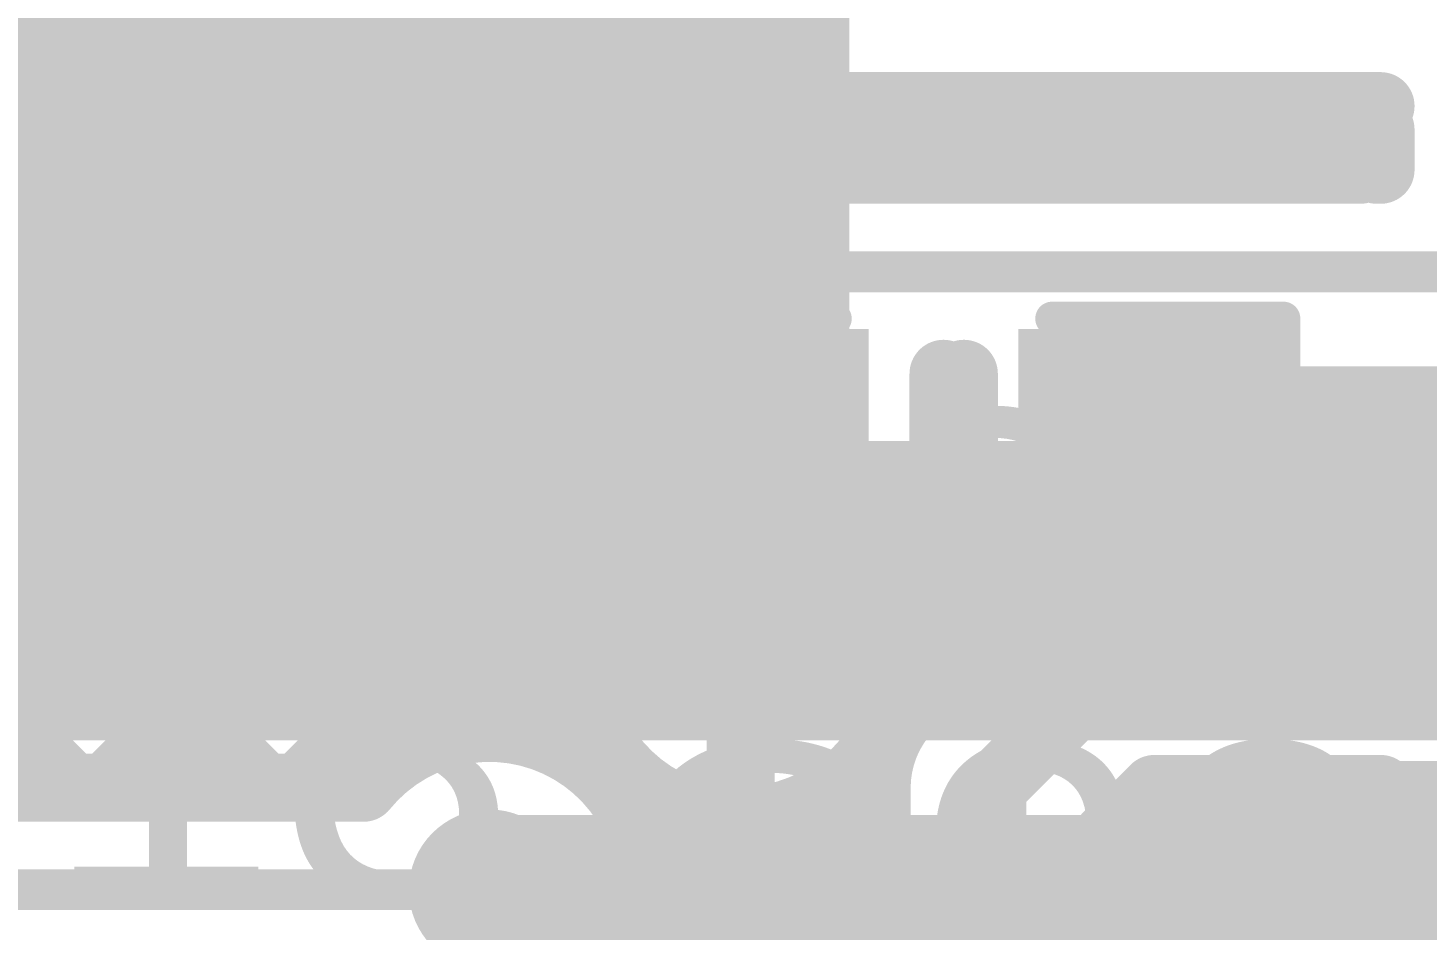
# Model space of a CAD drawing. Header units: millimetres. Extents: x -0.26 to 2.84, y -0.09 to 2.43.
# Drawn here: x 1.6022 to 1.808, y 1.5101 to 1.6427 of the extents above; entities that cross this region are included whole.
import ezdxf

# ---------------------------------------------------------------- set-up
doc = ezdxf.new("R2010")
doc.units = ezdxf.units.MM
doc.header["$MEASUREMENT"] = 0
for name, color, linetype in [('BottomLayer', 5, 'Continuous'), ('BottomOverlay', 54, 'Continuous'), ('TopLayer', 1, 'Continuous'), ('TopOverlay', 2, 'Continuous'), ('TopPaste', 8, 'Continuous'), ('TopSolder', 216, 'Continuous'), ('ViaHoleLayer', 16, 'Continuous')]:
    doc.layers.add(name, color=color, linetype=linetype)
doc.styles.add('Arial', font='', dxfattribs={"height": 0.2})
doc.styles.get('Arial').set_extended_font_data('Arial')

# ---------------------------------------------------------------- blocks, each defined once
blk = doc.blocks.new('R__0603_27')
at = {"layer": 'TopLayer'}
for points in [[(-0.015, 0.0175), (-0.015, -0.0175), (-0.045, -0.0175), (-0.045, 0.0175)], [(0.045, 0.0175), (0.045, -0.0175), (0.015, -0.0175), (0.015, 0.0175)]]:
    blk.add_hatch(color=1, dxfattribs=at).paths.add_polyline_path(points)
at = {"layer": 'TopPaste'}
for points in [[(-0.015, 0.0175), (-0.015, -0.0175), (-0.045, -0.0175), (-0.045, 0.0175)], [(0.045, 0.0175), (0.045, -0.0175), (0.015, -0.0175), (0.015, 0.0175)]]:
    blk.add_hatch(color=8, dxfattribs=at).paths.add_polyline_path(points)
at = {"layer": 'TopSolder'}
for points in [[(-0.011, 0.0215), (-0.011, -0.0215), (-0.049, -0.0215), (-0.049, 0.0215)], [(0.049, 0.0215), (0.049, -0.0215), (0.011, -0.0215), (0.011, 0.0215)]]:
    blk.add_hatch(color=216, dxfattribs=at).paths.add_polyline_path(points)
at = {"layer": 'TopOverlay', "const_width": 0.005}
for points in [[(-0.048, 0.021), (0.048, 0.021)], [(-0.048, 0.021), (-0.048, -0.021)], [(0.048, 0.021), (0.048, -0.021)], [(-0.048, -0.021), (0.048, -0.021)]]:
    blk.add_lwpolyline(points, dxfattribs=at)
at = {"layer": 'TopOverlay', "const_width": 0.0025}
for points in [[(-0.04925, 0.021, 1), (-0.04675, 0.021, 1)], [(-0.04925, 0.021, 1), (-0.04675, 0.021, 1)], [(0.04675, 0.021, 1), (0.04925, 0.021, 1)], [(0.04675, 0.021, 1), (0.04925, 0.021, 1)], [(-0.04925, -0.021, 1), (-0.04675, -0.021, 1)], [(-0.04925, -0.021, 1), (-0.04675, -0.021, 1)], [(0.04675, -0.021, 1), (0.04925, -0.021, 1)], [(0.04675, -0.021, 1), (0.04925, -0.021, 1)]]:
    blk.add_lwpolyline(points, format="xyb", close=True, dxfattribs=at)
blk = doc.blocks.new('C__0603_120')
at = {"layer": 'TopLayer'}
for points in [[(-0.045, -0.0175), (-0.045, 0.0175), (-0.015, 0.0175), (-0.015, -0.0175)], [(0.015, -0.0175), (0.015, 0.0175), (0.045, 0.0175), (0.045, -0.0175)]]:
    blk.add_hatch(color=1, dxfattribs=at).paths.add_polyline_path(points)
at = {"layer": 'TopPaste'}
for points in [[(-0.045, -0.0175), (-0.045, 0.0175), (-0.015, 0.0175), (-0.015, -0.0175)], [(0.015, -0.0175), (0.015, 0.0175), (0.045, 0.0175), (0.045, -0.0175)]]:
    blk.add_hatch(color=8, dxfattribs=at).paths.add_polyline_path(points)
at = {"layer": 'TopSolder'}
for points in [[(-0.049, -0.0215), (-0.049, 0.0215), (-0.011, 0.0215), (-0.011, -0.0215)], [(0.011, -0.0215), (0.011, 0.0215), (0.049, 0.0215), (0.049, -0.0215)]]:
    blk.add_hatch(color=216, dxfattribs=at).paths.add_polyline_path(points)
at = {"layer": 'TopOverlay', "const_width": 0.005}
for points in [[(-0.016, 0.023), (-0.05, 0.023)], [(-0.05, -0.023), (-0.05, 0.023)], [(0.05, 0.023), (0.016, 0.023)], [(0.05, -0.023), (0.05, 0.023)], [(-0.016, -0.023), (-0.05, -0.023)], [(0.05, -0.023), (0.016, -0.023)]]:
    blk.add_lwpolyline(points, dxfattribs=at)
at = {"layer": 'TopOverlay', "const_width": 0.0025}
for points in [[(-0.05125, 0.023, 1), (-0.04875, 0.023, 1)], [(-0.05125, 0.023, 1), (-0.04875, 0.023, 1)], [(-0.01725, 0.023, 1), (-0.01475, 0.023, 1)], [(0.01475, 0.023, 1), (0.01725, 0.023, 1)], [(0.04875, 0.023, 1), (0.05125, 0.023, 1)], [(0.04875, 0.023, 1), (0.05125, 0.023, 1)], [(-0.05125, -0.023, 1), (-0.04875, -0.023, 1)], [(-0.05125, -0.023, 1), (-0.04875, -0.023, 1)], [(-0.01725, -0.023, 1), (-0.01475, -0.023, 1)], [(0.01475, -0.023, 1), (0.01725, -0.023, 1)], [(0.04875, -0.023, 1), (0.05125, -0.023, 1)], [(0.04875, -0.023, 1), (0.05125, -0.023, 1)]]:
    blk.add_lwpolyline(points, format="xyb", close=True, dxfattribs=at)
blk = doc.blocks.new('C__0603_131')
at = {"layer": 'TopLayer'}
for points in [[(-0.045, -0.0175), (-0.045, 0.0175), (-0.015, 0.0175), (-0.015, -0.0175)], [(0.015, -0.0175), (0.015, 0.0175), (0.045, 0.0175), (0.045, -0.0175)]]:
    blk.add_hatch(color=1, dxfattribs=at).paths.add_polyline_path(points)
at = {"layer": 'TopPaste'}
for points in [[(-0.045, -0.0175), (-0.045, 0.0175), (-0.015, 0.0175), (-0.015, -0.0175)], [(0.015, -0.0175), (0.015, 0.0175), (0.045, 0.0175), (0.045, -0.0175)]]:
    blk.add_hatch(color=8, dxfattribs=at).paths.add_polyline_path(points)
at = {"layer": 'TopSolder'}
for points in [[(-0.049, -0.0215), (-0.049, 0.0215), (-0.011, 0.0215), (-0.011, -0.0215)], [(0.011, -0.0215), (0.011, 0.0215), (0.049, 0.0215), (0.049, -0.0215)]]:
    blk.add_hatch(color=216, dxfattribs=at).paths.add_polyline_path(points)
at = {"layer": 'TopOverlay', "const_width": 0.005}
for points in [[(-0.05, 0.023), (-0.016, 0.023)], [(-0.05, -0.023), (-0.05, 0.023)], [(0.016, 0.023), (0.05, 0.023)], [(0.05, -0.023), (0.05, 0.023)], [(-0.05, -0.023), (-0.016, -0.023)], [(0.016, -0.023), (0.05, -0.023)]]:
    blk.add_lwpolyline(points, dxfattribs=at)
at = {"layer": 'TopOverlay', "const_width": 0.0025}
for points in [[(-0.05125, 0.023, 1), (-0.04875, 0.023, 1)], [(-0.05125, 0.023, 1), (-0.04875, 0.023, 1)], [(-0.01725, 0.023, 1), (-0.01475, 0.023, 1)], [(0.01475, 0.023, 1), (0.01725, 0.023, 1)], [(0.04875, 0.023, 1), (0.05125, 0.023, 1)], [(0.04875, 0.023, 1), (0.05125, 0.023, 1)], [(-0.05125, -0.023, 1), (-0.04875, -0.023, 1)], [(-0.05125, -0.023, 1), (-0.04875, -0.023, 1)], [(-0.01725, -0.023, 1), (-0.01475, -0.023, 1)], [(0.01475, -0.023, 1), (0.01725, -0.023, 1)], [(0.04875, -0.023, 1), (0.05125, -0.023, 1)], [(0.04875, -0.023, 1), (0.05125, -0.023, 1)]]:
    blk.add_lwpolyline(points, format="xyb", close=True, dxfattribs=at)

msp = doc.modelspace()

# ---------------------------------------------------------------- hatches: boundary and pattern name
at = {"layer": 'BottomLayer'}
for points in [[(1.341, 1.538), (1.723, 1.538), (1.723, 1.683), (1.341, 1.683)], [(1.684, 1.538), (1.946, 1.538), (1.946, 1.582), (1.684, 1.582)]]:
    msp.add_hatch(color=5, dxfattribs=at).paths.add_polyline_path(points)
h = msp.add_hatch(color=5, dxfattribs=at)
edge = h.paths.add_edge_path()
edge.add_arc((1.707, 1.55), 0.00886, 0, 360)
h = msp.add_hatch(color=5, dxfattribs=at)
edge = h.paths.add_edge_path()
edge.add_arc((1.67, 1.516), 0.01181, 0, 360)
at = {"layer": 'TopLayer'}
for points in [[(1.492, 1.584), (1.607, 1.584), (1.607, 1.633), (1.492, 1.633)], [(1.752, 1.561), (1.873, 1.561), (1.873, 1.593), (1.752, 1.593)]]:
    msp.add_hatch(color=1, dxfattribs=at).paths.add_polyline_path(points)
h = msp.add_hatch(color=1, dxfattribs=at)
edge = h.paths.add_edge_path()
edge.add_arc((1.707, 1.55), 0.00886, 0, 360)
h = msp.add_hatch(color=1, dxfattribs=at)
edge = h.paths.add_edge_path()
edge.add_arc((1.67, 1.516), 0.01181, 0, 360)
at = {"layer": 'ViaHoleLayer'}
h = msp.add_hatch(color=16, dxfattribs=at)
edge = h.paths.add_edge_path()
edge.add_arc((1.707, 1.55), 0.00591, 0, 360)
h = msp.add_hatch(color=16, dxfattribs=at)
edge = h.paths.add_edge_path()
edge.add_arc((1.67, 1.516), 0.00591, 0, 360)

# ---------------------------------------------------------------- linework, layer by layer
at = {"layer": 'BottomLayer', "const_width": 0.022}
msp.add_lwpolyline([(1.67, 1.516), (1.98556, 1.516)], dxfattribs=at)
at = {"layer": 'BottomLayer', "const_width": 0.011}
msp.add_lwpolyline([(1.6645, 1.516, 1), (1.6755, 1.516, 1)], format="xyb", close=True, dxfattribs=at)
at = {"layer": 'TopLayer'}
for points, const_width in [([(1.619, 1.646), (1.619, 1.663)], 0.01), ([(1.6255, 1.62), (1.6255, 1.663)], 0.01), ([(1.6215, 1.60052), (1.6215, 1.646)], 0.01), ([(1.6215, 1.63128), (1.6255, 1.62728)], 0.01), ([(1.6845, 1.63126), (1.80113, 1.63126)], 0.01), ([(1.6845, 1.62), (1.6845, 1.63126)], 0.01), ([(1.69215, 1.6095), (1.71391, 1.63126)], 0.01), ([(1.70638, 1.63126), (1.71575, 1.62189)], 0.01), ([(1.73282, 1.62189), (1.74219, 1.63126)], 0.01), ([(1.73466, 1.63126), (1.74403, 1.62189)], 0.01), ([(1.76111, 1.62189), (1.77048, 1.63126)], 0.01), ([(1.76295, 1.63126), (1.77232, 1.62189)], 0.01), ([(1.78939, 1.62189), (1.79876, 1.63126)], 0.01), ([(1.79123, 1.63126), (1.79813, 1.62436)], 0.01), ([(1.6215, 1.6237), (1.6255, 1.6277)], 0.01), ([(1.79813, 1.62189), (1.79813, 1.62779)], 0.01), ([(1.80113, 1.62189), (1.80113, 1.62779)], 0.01), ([(1.6845, 1.62485), (1.69657, 1.61278)], 0.01), ([(1.79813, 1.62436), (1.8006, 1.62189)], 0.01), ([(1.71189, 1.62189), (1.79813, 1.62189)], 0.01), ([(1.6255, 1.62), (1.6845, 1.62)], 0.01), ([(1.63278, 1.62), (1.63878, 1.614)], 0.01), ([(1.64008, 1.614), (1.64608, 1.62)], 0.01), ([(1.64008, 1.614), (1.64608, 1.62)], 0.01), ([(1.66107, 1.62), (1.66707, 1.614)], 0.01), ([(1.66837, 1.614), (1.67437, 1.62)], 0.01), ([(1.69623, 1.61244), (1.70128, 1.61749)], 0.01), ([(1.589, 1.616), (1.6165, 1.616)], 0.01), ([(1.6255, 1.614), (1.6845, 1.614)], 0.01), ([(1.6255, 1.60179), (1.6255, 1.614)], 0.01), ([(1.6845, 1.6095), (1.6845, 1.614)], 0.01), ([(1.6845, 1.6095), (1.69394, 1.6095)], 0.01), ([(1.70683, 1.60183), (1.71189, 1.60689)], 0.006), ([(1.71189, 1.60689), (1.84266, 1.60689)], 0.006), ([(1.70683, 1.577), (1.70683, 1.60183)], 0.006), ([(1.73683, 1.54787), (1.73683, 1.59189)], 0.01), ([(1.73983, 1.55087), (1.73983, 1.59189)], 0.01), ([(1.613, 1.572), (1.628, 1.587)], 0.006), ([(1.628, 1.587), (1.655, 1.587)], 0.006), ([(1.70683, 1.577), (1.707, 1.57683)], 0.022), ([(1.707, 1.55), (1.707, 1.57683)], 0.022), ([(1.70683, 1.577), (1.73183, 1.577)], 0.01), ([(1.73683, 1.57252), (1.73983, 1.56952)], 0.01), ([(1.73683, 1.56933), (1.73983, 1.57233)], 0.01), ([(1.43, 1.572), (1.613, 1.572)], 0.006), ([(1.6255, 1.56), (1.6255, 1.56329)], 0.01), ([(1.61365, 1.531), (1.64265, 1.56)], 0.01), ([(1.6255, 1.56), (1.67683, 1.56)], 0.01), ([(1.63622, 1.56), (1.65906, 1.53715)], 0.01), ([(1.64193, 1.531), (1.67093, 1.56)], 0.01), ([(1.6645, 1.56), (1.67683, 1.54767)], 0.01), ([(1.67683, 1.5445), (1.67683, 1.56)], 0.01), ([(1.48303, 1.557), (1.613, 1.557)], 0.01), ([(1.58265, 1.557), (1.60865, 1.531)], 0.01), ([(1.58536, 1.531), (1.61136, 1.557)], 0.01), ([(1.61093, 1.557), (1.63693, 1.531)], 0.01), ([(1.68814, 1.55), (1.707, 1.55)], 0.01), ([(1.707, 1.55), (1.72586, 1.55)], 0.01), ([(1.707, 1.53114), (1.707, 1.55)], 0.01), ([(1.73683, 1.54787), (1.73983, 1.55087)], 0.01), ([(1.67683, 1.54767), (1.68, 1.5445)], 0.01), ([(1.73346, 1.5445), (1.73683, 1.54787)], 0.01), ([(1.744, 1.531), (1.76083, 1.54783)], 0.01), ([(1.76083, 1.54783), (1.84266, 1.54783)], 0.01), ([(1.67683, 1.5445), (1.68378, 1.5445)], 0.01), ([(1.67774, 1.53852), (1.68372, 1.5445)], 0.01), ([(1.68, 1.5445), (1.68622, 1.53828)], 0.01), ([(1.73022, 1.5445), (1.73346, 1.5445)], 0.01), ([(1.34521, 1.531), (1.65151, 1.531)], 0.01), ([(1.57779, 1.382), (1.727, 1.53121)], 0.01), ([(1.72163, 1.53115), (1.727, 1.52578)], 0.01), ([(1.727, 1.41367), (1.727, 1.531)], 0.01), ([(1.744, 1.397), (1.744, 1.531)], 0.01), ([(1.761, 1.50864), (1.78319, 1.53083)], 0.01), ([(1.761, 1.52396), (1.76787, 1.53083)], 0.01), ([(1.76787, 1.53083), (1.80113, 1.53083)], 0.01), ([(1.77852, 1.53083), (1.82135, 1.488)], 0.01), ([(1.69218, 1.52467), (1.69622, 1.52872)], 0.01), ([(1.69528, 1.52922), (1.727, 1.4975)], 0.01), ([(1.761, 1.48036), (1.81057, 1.52993)], 0.01), ([(1.80113, 1.52993), (1.88418, 1.52993)], 0.01), ([(1.80771, 1.52993), (1.84964, 1.488)], 0.01), ([(1.761, 1.41367), (1.761, 1.52396)], 0.01), ([(1.761, 1.52007), (1.79307, 1.488)], 0.01), ([(1.339, 1.516), (1.67, 1.516)], 0.006)]:
    msp.add_lwpolyline(points, dxfattribs=dict(at, const_width=const_width))
for points, const_width in [([(1.6165, 1.646, 1), (1.6215, 1.646, 1)], 0.005), ([(1.619, 1.646, 1), (1.624, 1.646, 1)], 0.005), ([(1.619, 1.63128, 1), (1.624, 1.63128, 1)], 0.005), ([(1.682, 1.63126, 1), (1.687, 1.63126, 1)], 0.005), ([(1.682, 1.63126, 1), (1.687, 1.63126, 1)], 0.005), ([(1.70388, 1.63126, 1), (1.70888, 1.63126, 1)], 0.005), ([(1.71141, 1.63126, 1), (1.71641, 1.63126, 1)], 0.005), ([(1.73216, 1.63126, 1), (1.73716, 1.63126, 1)], 0.005), ([(1.73969, 1.63126, 1), (1.74469, 1.63126, 1)], 0.005), ([(1.76045, 1.63126, 1), (1.76545, 1.63126, 1)], 0.005), ([(1.76798, 1.63126, 1), (1.77298, 1.63126, 1)], 0.005), ([(1.78873, 1.63126, 1), (1.79373, 1.63126, 1)], 0.005), ([(1.79626, 1.63126, 1), (1.80126, 1.63126, 1)], 0.005), ([(1.79863, 1.63126, 1), (1.80363, 1.63126, 1)], 0.005), ([(1.623, 1.6277, 1), (1.628, 1.6277, 1)], 0.005), ([(1.623, 1.62728, 1), (1.628, 1.62728, 1)], 0.005), ([(1.79563, 1.62779, 1), (1.80063, 1.62779, 1)], 0.005), ([(1.79863, 1.62779, 1), (1.80363, 1.62779, 1)], 0.005), ([(1.619, 1.6237, 1), (1.624, 1.6237, 1)], 0.005), ([(1.682, 1.62485, 1), (1.687, 1.62485, 1)], 0.005), ([(1.79563, 1.62436, 1), (1.80063, 1.62436, 1)], 0.005), ([(1.79563, 1.62436, 1), (1.80063, 1.62436, 1)], 0.005), ([(1.70939, 1.62189, 1), (1.71439, 1.62189, 1)], 0.005), ([(1.70939, 1.62189, 1), (1.71439, 1.62189, 1)], 0.005), ([(1.70939, 1.62189, 1), (1.71439, 1.62189, 1)], 0.005), ([(1.71325, 1.62189, 1), (1.71825, 1.62189, 1)], 0.005), ([(1.73032, 1.62189, 1), (1.73532, 1.62189, 1)], 0.005), ([(1.74153, 1.62189, 1), (1.74653, 1.62189, 1)], 0.005), ([(1.75861, 1.62189, 1), (1.76361, 1.62189, 1)], 0.005), ([(1.76982, 1.62189, 1), (1.77482, 1.62189, 1)], 0.005), ([(1.78689, 1.62189, 1), (1.79189, 1.62189, 1)], 0.005), ([(1.79563, 1.62189, 1), (1.80063, 1.62189, 1)], 0.005), ([(1.79563, 1.62189, 1), (1.80063, 1.62189, 1)], 0.005), ([(1.7981, 1.62189, 1), (1.8031, 1.62189, 1)], 0.005), ([(1.79863, 1.62189, 1), (1.80363, 1.62189, 1)], 0.005), ([(1.623, 1.62, 1), (1.628, 1.62, 1)], 0.005), ([(1.623, 1.62, 1), (1.628, 1.62, 1)], 0.005), ([(1.63028, 1.62, 1), (1.63528, 1.62, 1)], 0.005), ([(1.64358, 1.62, 1), (1.64858, 1.62, 1)], 0.005), ([(1.64358, 1.62, 1), (1.64858, 1.62, 1)], 0.005), ([(1.65857, 1.62, 1), (1.66357, 1.62, 1)], 0.005), ([(1.67186, 1.62, 1), (1.67687, 1.62, 1)], 0.005), ([(1.682, 1.62, 1), (1.687, 1.62, 1)], 0.005), ([(1.682, 1.62, 1), (1.687, 1.62, 1)], 0.005), ([(1.69878, 1.61749, 1), (1.70378, 1.61749, 1)], 0.005), ([(1.69878, 1.61749, 1), (1.70378, 1.61749, 1)], 0.005), ([(1.69879, 1.6175, 1), (1.70379, 1.6175, 1)], 0.005), ([(1.614, 1.616, 1), (1.619, 1.616, 1)], 0.005), ([(1.623, 1.614, 1), (1.628, 1.614, 1)], 0.005), ([(1.623, 1.614, 1), (1.628, 1.614, 1)], 0.005), ([(1.63628, 1.614, 1), (1.64128, 1.614, 1)], 0.005), ([(1.63758, 1.614, 1), (1.64258, 1.614, 1)], 0.005), ([(1.63758, 1.614, 1), (1.64258, 1.614, 1)], 0.005), ([(1.66457, 1.614, 1), (1.66957, 1.614, 1)], 0.005), ([(1.66586, 1.614, 1), (1.67087, 1.614, 1)], 0.005), ([(1.682, 1.614, 1), (1.687, 1.614, 1)], 0.005), ([(1.682, 1.614, 1), (1.687, 1.614, 1)], 0.005), ([(1.69407, 1.61278, 1), (1.69907, 1.61278, 1)], 0.005), ([(1.69372, 1.61244, 1), (1.69872, 1.61244, 1)], 0.005), ([(1.69372, 1.61243, 1), (1.69872, 1.61243, 1)], 0.005), ([(1.69373, 1.61244, 1), (1.69873, 1.61244, 1)], 0.005), ([(1.682, 1.6095, 1), (1.687, 1.6095, 1)], 0.005), ([(1.682, 1.6095, 1), (1.687, 1.6095, 1)], 0.005), ([(1.68965, 1.6095, 1), (1.69465, 1.6095, 1)], 0.005), ([(1.69144, 1.6095, 1), (1.69644, 1.6095, 1)], 0.005), ([(1.69144, 1.6095, 1), (1.69644, 1.6095, 1)], 0.005), ([(1.69144, 1.6095, 1), (1.69644, 1.6095, 1)], 0.005), ([(1.71039, 1.60689, 1), (1.71339, 1.60689, 1)], 0.003), ([(1.71039, 1.60689, 1), (1.71339, 1.60689, 1)], 0.003), ([(1.619, 1.60052, 1), (1.624, 1.60052, 1)], 0.005), ([(1.619, 1.60052, 1), (1.624, 1.60052, 1)], 0.005), ([(1.619, 1.60052, 1), (1.624, 1.60052, 1)], 0.005), ([(1.623, 1.60179, 1), (1.628, 1.60179, 1)], 0.005), ([(1.623, 1.60179, 1), (1.628, 1.60179, 1)], 0.005), ([(1.623, 1.60179, 1), (1.628, 1.60179, 1)], 0.005), ([(1.70533, 1.60183, 1), (1.70833, 1.60183, 1)], 0.003), ([(1.70533, 1.60183, 1), (1.70833, 1.60183, 1)], 0.003), ([(1.73433, 1.59189, 1), (1.73933, 1.59189, 1)], 0.005), ([(1.73733, 1.59189, 1), (1.74233, 1.59189, 1)], 0.005), ([(1.6265, 1.587, 1), (1.6295, 1.587, 1)], 0.003), ([(1.6265, 1.587, 1), (1.6295, 1.587, 1)], 0.003), ([(1.6535, 1.587, 1), (1.6565, 1.587, 1)], 0.003), ([(1.70133, 1.577, 1), (1.71233, 1.577, 1)], 0.011), ([(1.7015, 1.57683, 1), (1.7125, 1.57683, 1)], 0.011), ([(1.7015, 1.57683, 1), (1.7125, 1.57683, 1)], 0.011), ([(1.70433, 1.577, 1), (1.70933, 1.577, 1)], 0.005), ([(1.72933, 1.577, 1), (1.73433, 1.577, 1)], 0.005), ([(1.70533, 1.577, 1), (1.70833, 1.577, 1)], 0.003), ([(1.73433, 1.57252, 1), (1.73933, 1.57252, 1)], 0.005), ([(1.73733, 1.57233, 1), (1.74233, 1.57233, 1)], 0.005), ([(1.6115, 1.572, 1), (1.6145, 1.572, 1)], 0.003), ([(1.6115, 1.572, 1), (1.6145, 1.572, 1)], 0.003), ([(1.73733, 1.56952, 1), (1.74233, 1.56952, 1)], 0.005), ([(1.73433, 1.56933, 1), (1.73933, 1.56933, 1)], 0.005), ([(1.623, 1.56329, 1), (1.628, 1.56329, 1)], 0.005), ([(1.6211, 1.56139, 1), (1.6261, 1.56139, 1)], 0.005), ([(1.62111, 1.56139, 1), (1.62611, 1.56139, 1)], 0.005), ([(1.623, 1.56, 1), (1.628, 1.56, 1)], 0.005), ([(1.623, 1.56, 1), (1.628, 1.56, 1)], 0.005), ([(1.63372, 1.56, 1), (1.63872, 1.56, 1)], 0.005), ([(1.64015, 1.56, 1), (1.64515, 1.56, 1)], 0.005), ([(1.662, 1.56, 1), (1.667, 1.56, 1)], 0.005), ([(1.66843, 1.56, 1), (1.67343, 1.56, 1)], 0.005), ([(1.67433, 1.56, 1), (1.67933, 1.56, 1)], 0.005), ([(1.67433, 1.56, 1), (1.67933, 1.56, 1)], 0.005), ([(1.60843, 1.557, 1), (1.61343, 1.557, 1)], 0.005), ([(1.60886, 1.557, 1), (1.61387, 1.557, 1)], 0.005), ([(1.6105, 1.557, 1), (1.6155, 1.557, 1)], 0.005), ([(1.6105, 1.557, 1), (1.6155, 1.557, 1)], 0.005), ([(1.6105, 1.557, 1), (1.6155, 1.557, 1)], 0.005), ([(1.7015, 1.55, 1), (1.7125, 1.55, 1)], 0.011), ([(1.68564, 1.55, 1), (1.69064, 1.55, 1)], 0.005), ([(1.7045, 1.55, 1), (1.7095, 1.55, 1)], 0.005), ([(1.7045, 1.55, 1), (1.7095, 1.55, 1)], 0.005), ([(1.7045, 1.55, 1), (1.7095, 1.55, 1)], 0.005), ([(1.72336, 1.55, 1), (1.72836, 1.55, 1)], 0.005), ([(1.73733, 1.55087, 1), (1.74233, 1.55087, 1)], 0.005), ([(1.73733, 1.55087, 1), (1.74233, 1.55087, 1)], 0.005), ([(1.67433, 1.54767, 1), (1.67933, 1.54767, 1)], 0.005), ([(1.67433, 1.54767, 1), (1.67933, 1.54767, 1)], 0.005), ([(1.73433, 1.54787, 1), (1.73933, 1.54787, 1)], 0.005), ([(1.73433, 1.54787, 1), (1.73933, 1.54787, 1)], 0.005), ([(1.73433, 1.54787, 1), (1.73933, 1.54787, 1)], 0.005), ([(1.75833, 1.54783, 1), (1.76333, 1.54783, 1)], 0.005), ([(1.75833, 1.54783, 1), (1.76333, 1.54783, 1)], 0.005), ([(1.67433, 1.5445, 1), (1.67933, 1.5445, 1)], 0.005), ([(1.67433, 1.5445, 1), (1.67933, 1.5445, 1)], 0.005), ([(1.6775, 1.5445, 1), (1.6825, 1.5445, 1)], 0.005), ([(1.6775, 1.5445, 1), (1.6825, 1.5445, 1)], 0.005), ([(1.68122, 1.5445, 1), (1.68622, 1.5445, 1)], 0.005), ([(1.68128, 1.5445, 1), (1.68628, 1.5445, 1)], 0.005), ([(1.68128, 1.5445, 1), (1.68628, 1.5445, 1)], 0.005), ([(1.72772, 1.5445, 1), (1.73272, 1.5445, 1)], 0.005), ([(1.72772, 1.5445, 1), (1.73272, 1.5445, 1)], 0.005), ([(1.72948, 1.54302, 1), (1.73448, 1.54302, 1)], 0.005), ([(1.7295, 1.54304, 1), (1.7345, 1.54304, 1)], 0.005), ([(1.73096, 1.5445, 1), (1.73596, 1.5445, 1)], 0.005), ([(1.73096, 1.5445, 1), (1.73596, 1.5445, 1)], 0.005), ([(1.65656, 1.53715, 1), (1.66156, 1.53715, 1)], 0.005), ([(1.67524, 1.53852, 1), (1.68024, 1.53852, 1)], 0.005), ([(1.68372, 1.53828, 1), (1.68872, 1.53828, 1)], 0.005), ([(1.60615, 1.531, 1), (1.61115, 1.531, 1)], 0.005), ([(1.61115, 1.531, 1), (1.61615, 1.531, 1)], 0.005), ([(1.63443, 1.531, 1), (1.63943, 1.531, 1)], 0.005), ([(1.63943, 1.531, 1), (1.64443, 1.531, 1)], 0.005), ([(1.64901, 1.531, 1), (1.65401, 1.531, 1)], 0.005), ([(1.64901, 1.531, 1), (1.65401, 1.531, 1)], 0.005), ([(1.7045, 1.53114, 1), (1.7095, 1.53114, 1)], 0.005), ([(1.71913, 1.53115, 1), (1.72413, 1.53115, 1)], 0.005), ([(1.7245, 1.53121, 1), (1.7295, 1.53121, 1)], 0.005), ([(1.7245, 1.531, 1), (1.7295, 1.531, 1)], 0.005), ([(1.7245, 1.531, 1), (1.7295, 1.531, 1)], 0.005), ([(1.7245, 1.531, 1), (1.7295, 1.531, 1)], 0.005), ([(1.7415, 1.531, 1), (1.7465, 1.531, 1)], 0.005), ([(1.7415, 1.531, 1), (1.7465, 1.531, 1)], 0.005), ([(1.76537, 1.53083, 1), (1.77037, 1.53083, 1)], 0.005), ([(1.76537, 1.53083, 1), (1.77037, 1.53083, 1)], 0.005), ([(1.77602, 1.53083, 1), (1.78102, 1.53083, 1)], 0.005), ([(1.78069, 1.53083, 1), (1.78569, 1.53083, 1)], 0.005), ([(1.79863, 1.53083, 1), (1.80363, 1.53083, 1)], 0.005), ([(1.69278, 1.52922, 1), (1.69778, 1.52922, 1)], 0.005), ([(1.69372, 1.52872, 1), (1.69872, 1.52872, 1)], 0.005), ([(1.79863, 1.52993, 1), (1.80363, 1.52993, 1)], 0.005), ([(1.80521, 1.52993, 1), (1.81021, 1.52993, 1)], 0.005), ([(1.80807, 1.52993, 1), (1.81307, 1.52993, 1)], 0.005), ([(1.68968, 1.52467, 1), (1.69468, 1.52467, 1)], 0.005), ([(1.7245, 1.52578, 1), (1.7295, 1.52578, 1)], 0.005), ([(1.7585, 1.52396, 1), (1.7635, 1.52396, 1)], 0.005), ([(1.7585, 1.52396, 1), (1.7635, 1.52396, 1)], 0.005), ([(1.7585, 1.52007, 1), (1.7635, 1.52007, 1)], 0.005), ([(1.69131, 1.516, 1), (1.69631, 1.516, 1)], 0.005), ([(1.69131, 1.516, 1), (1.69631, 1.516, 1)], 0.005), ([(1.6685, 1.516, 1), (1.6715, 1.516, 1)], 0.003), ([(1.7585, 1.50864, 1), (1.7635, 1.50864, 1)], 0.005)]:
    msp.add_lwpolyline(points, format="xyb", close=True, dxfattribs=dict(at, const_width=const_width))
at = {"layer": 'TopLayer', "const_width": 0.01}
for points in [[(1.70128, 1.61749, -0.198912), (1.71189, 1.62189)], [(1.70129, 1.6175, -0.198764), (1.71189, 1.62189)], [(1.69394, 1.6095, -0.062259), (1.69622, 1.61244)], [(1.69394, 1.6095, -0.062117), (1.69622, 1.61243)], [(1.6215, 1.60052, -0.0703), (1.6255, 1.60179)], [(1.6215, 1.60052, -0.0703), (1.6255, 1.60179)], [(1.62361, 1.56139, -0.198912), (1.613, 1.557)], [(1.6236, 1.56139, -0.198764), (1.613, 1.557)], [(1.73022, 1.5445, -0.790771), (1.68378, 1.5445)], [(1.727, 1.531, -0.199327), (1.732, 1.54304)], [(1.727, 1.531, -0.198912), (1.73198, 1.54302)], [(1.65151, 1.531, -0.706421), (1.69381, 1.516)], [(1.69381, 1.516, -0.706421), (1.65151, 1.501)]]:
    msp.add_lwpolyline(points, format="xyb", dxfattribs=at)

# ---------------------------------------------------------------- block references
for name, p, rotation in [('C__0603_120', (1.589, 1.646), 270), ('R__0603_27', (1.655, 1.617), 90)]:
    msp.add_blockref(name, p, dxfattribs=dict(rotation=rotation))
msp.add_blockref('C__0603_131', (1.73683, 1.577))

# ---------------------------------------------------------------- texts
at = {"layer": 'BottomOverlay', "style": 'Arial', "text_generation_flag": 2}
for s, p in [('C32', (1.80698, 1.54151)), ('C35', (1.91498, 1.48051))]:
    msp.add_text(s, height=0.045, dxfattribs=at).set_placement(p)
at = {"layer": 'TopOverlay', "style": 'Arial'}
for s, p in [('R13', (1.55877, 1.51451)), ('C23', (1.68702, 1.49251))]:
    msp.add_text(s, height=0.045, dxfattribs=at).set_placement(p)

doc.saveas('drawing.dxf')
